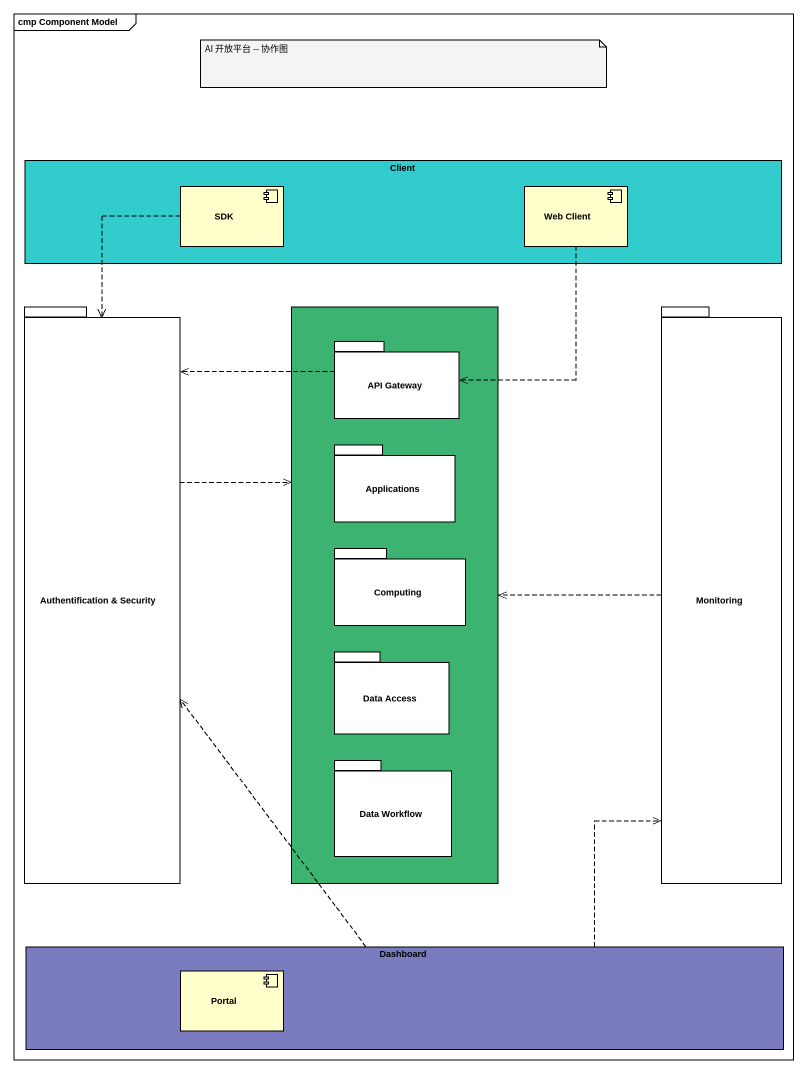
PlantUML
@startuml
mainframe cmp Component Model
rectangle Client #33CCCC {
  component SDK
  component "Web Client" as Web_Client
}
package "Authentification & Security" as Authentification_Security {
}
rectangle " " as rectangle1 #3CB371 {
  package "API Gateway" as API_Gateway {
  }
  package Applications {
  }
  package Computing {
  }
  package "Data Access" as Data_Access {
  }
  package "Data Workflow" as Data_Workflow {
  }
}
package Monitoring {
}
rectangle Dashboard #7B7BC0 {
  component Portal
}
SDK ..> Authentification_Security
Web_Client ..> API_Gateway
Authentification_Security .right.> rectangle1
Monitoring .left.> rectangle1
API_Gateway ..> Authentification_Security
Dashboard .up.> Authentification_Security
Dashboard .up.> Monitoring
note as N1
  AI 开放平台 -- 协作图
end note
@enduml
